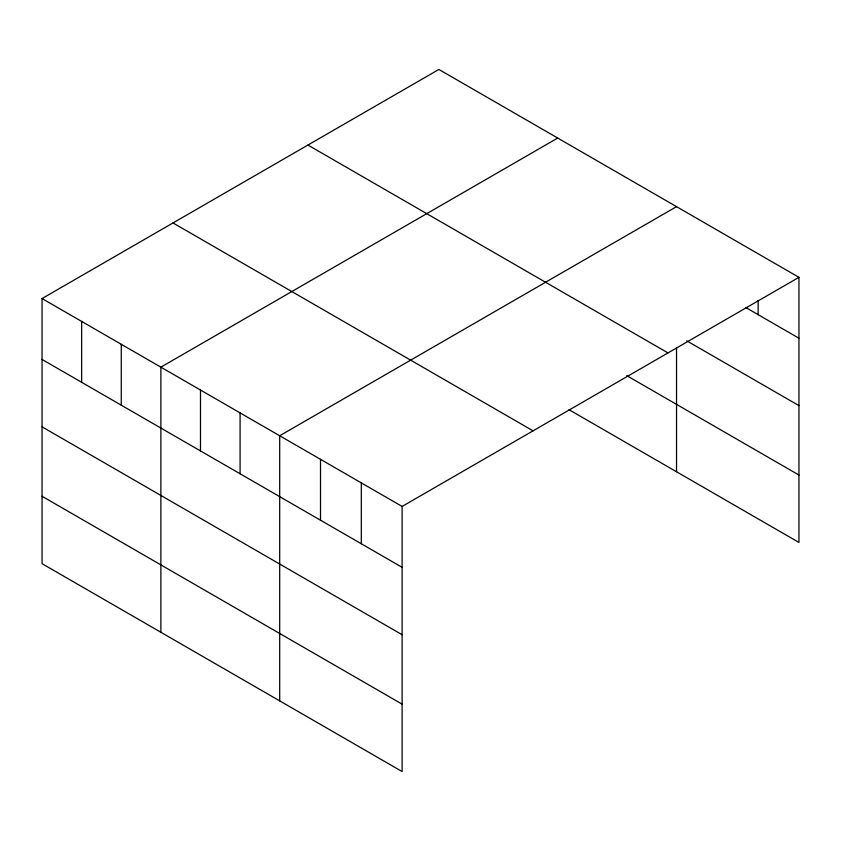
<?xml version="1.0" encoding="UTF-8"?>
<svg xmlns="http://www.w3.org/2000/svg" width="841" height="841" viewBox="0 0 841 841"><rect width="100%" height="100%" fill="white"/><g stroke="black" fill="none" stroke-linecap="round" stroke-linejoin="round"><path stroke-width="1.26" d="M798.95 277.33L402.114 506.44L402.114 771.554L42.05 563.67L42.05 298.555L438.886 69.446L798.95 277.33L798.95 542.445L569.021 409.693M557.709 138.05L160.873 367.16L160.873 632.274M676.532 206.644L279.696 435.754L279.696 700.879M745.673 307.459L798.95 338.219M686.729 340.815L798.95 405.614M307.932 145.051L667.996 352.936M626.734 375.622L798.95 475.049M173.004 222.949L533.068 430.834M42.05 298.555L402.114 506.44M42.05 359.443L402.114 567.328M42.05 426.839L402.114 634.724M42.05 496.274L402.114 704.159M758.14 300.405L758.14 314.65M676.532 347.785L676.532 471.769M361.315 482.881L361.315 543.759M320.505 459.312L320.505 520.201M240.084 412.889L240.084 473.777M200.484 390.024L200.484 450.913M121.262 344.284L121.262 405.173M81.661 321.42L81.661 382.308"/></g></svg>
